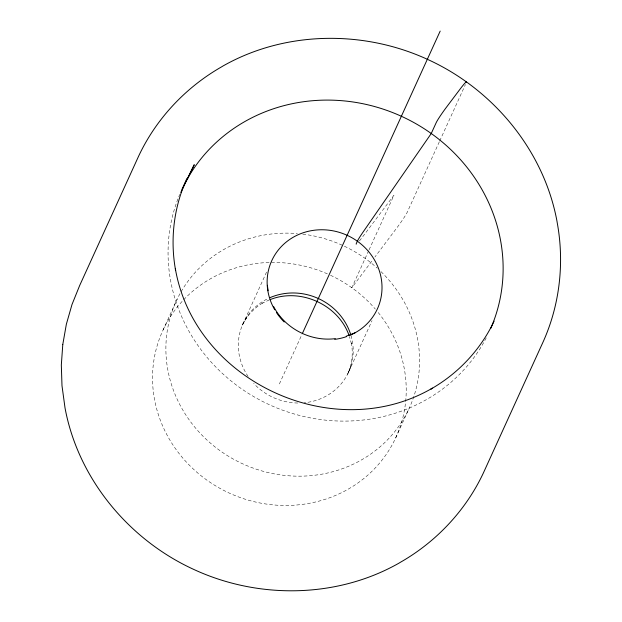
<?xml version="1.0" encoding="UTF-8"?>
<svg xmlns="http://www.w3.org/2000/svg" width="622" height="622" viewBox="0 0 622 622"><rect width="100%" height="100%" fill="white"/><g stroke="black" fill="none" stroke-linecap="round" stroke-linejoin="round"><path stroke-width="0.47" stroke-dasharray="3.11 2.33" d="M350.746 366.498L347.488 374.491C352.005 364.71 353.312 353.568 351.376 342.979L351.648 344.619L349.44 336.549M242.712 324.42L267.514 269.987M279.379 383.945L301.95 334.426M368.667 250.713L351.803 287.722L372.617 260.066M369.071 249.834L393.967 195.215L362.533 236.966A14.516 1.034 -54.5 0 1 359.189 241.235M439.326 141.8L407.208 212.289A14.516 1.034 -54.5 0 1 396.898 227.808L374.934 256.995M439.731 140.922L465.427 84.538M348.818 371.583L372.026 320.657M395.654 437.974L408.312 410.123M163.112 329.924L177.146 299.174M247.183 316.38L242.191 325.563C246.778 315.805 254.468 307.633 263.821 302.3L262.422 303.163L269.147 299.991M378.215 312.532A128.21 120.093 24.5 0 1 319.35 501.029A128.21 120.093 24.5 0 1 152.615 373.527A128.21 120.093 24.5 0 1 328.012 274.139M330.515 275.282A128.21 120.093 24.5 0 1 375.315 309.064M486.241 337.878A169.34 158.61 24.5 0 1 268.152 404.16A169.34 158.61 24.5 0 1 179.735 194.422M351.002 335.546A58.056 54.378 24.5 0 1 304.298 402.761M297.767 403.025A58.056 54.378 24.5 0 1 253.69 383.432M248.092 376.411A58.056 54.378 24.5 0 1 267.911 298.614M380.967 271.612A128.21 120.093 24.5 0 1 356.009 462.846A128.21 120.093 24.5 0 1 169.604 378.02A128.21 120.093 24.5 0 1 297.355 233.569M302.782 234.129A128.21 120.093 24.5 0 1 377.235 268.121"/><path stroke-width="0.93" d="M186.942 178.452C173.771 206.986 169.962 239.478 175.606 270.36L175.342 268.72C194.911 381.48 333.594 445.764 432.383 388.151L430.984 389.014C458.258 373.449 480.697 349.626 494.078 321.162M302.354 333.54L440.182 31.1M187.517 178.607L194.251 164.706L180.823 192.377M270.026 299.656C300.356 287.387 338.454 304.749 349.129 335.67M346.267 336.199L355.045 332.817M335.344 338.64C310.705 341.843 284.923 328.517 273.532 306.382M267.374 285.288L268.105 290.715M274.737 309.764A58.056 54.378 24.5 0 1 296.958 235.287A58.056 54.378 24.5 0 1 375.455 261.691A58.056 54.378 24.5 0 1 350.24 335.172M346.516 336.619A58.056 54.378 24.5 0 1 334.729 339.363M284.215 321.994A58.056 54.378 24.5 0 1 276.448 312.524M182.021 189.251A169.34 158.61 24.5 0 1 400.747 115.987A169.34 158.61 24.5 0 1 490.711 328.517M466.368 82.462A14.516 1.034 -54.5 0 0 460.14 89.039L446.472 107.202A14.516 1.034 -54.5 0 0 436.17 122.721L431.248 133.512L363.1 232.029A14.516 1.034 -54.5 0 0 357.37 241.212L356.445 243.241A14.516 1.034 -54.5 0 0 356.243 244.174M270.088 297.619A58.056 54.378 24.5 0 1 350.777 334.776M62.791 344.433L61.329 364.99L61.99 385.687L65.03 407.962C78.108 478.466 128.404 539.266 193.084 569.114C257.663 599.313 336.595 598.543 398.997 563.135L400.397 562.28C436.247 541.816 465.738 510.507 483.317 473.101L542.345 343.585C559.66 306.086 564.659 263.386 557.234 222.8L556.97 221.168C543.892 150.664 493.596 89.863 428.916 60.015C364.337 29.817 285.405 30.587 223.003 65.994L221.603 66.849C185.753 87.313 156.262 118.623 138.683 156.029L79.655 285.545L71.996 304.516L66.36 324.21L62.791 344.433"/></g></svg>
